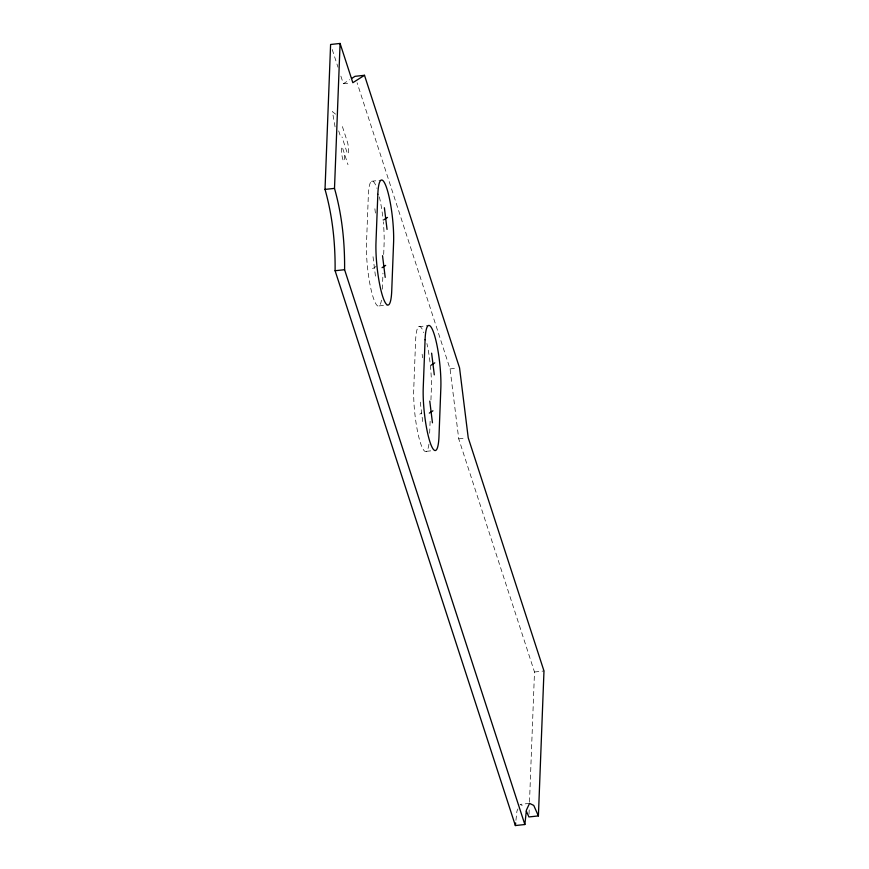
<?xml version="1.0" encoding="UTF-8"?>
<svg xmlns="http://www.w3.org/2000/svg" width="869" height="869" viewBox="0 0 869 869"><rect width="100%" height="100%" fill="white"/><g stroke="black" fill="none" stroke-linecap="round" stroke-linejoin="round"><path stroke-width="0.65" stroke-dasharray="4.34 3.26" d="M344.7 155.247L344.591 158.343A7.473 1.314 83.8 0 1 342.842 159.451A7.473 1.314 83.8 0 1 341.55 149.001L341.582 148.121A3.639 0.641 83.8 0 1 342.429 147.578L347.991 164.697M382.36 289.138L382.968 273.148M383.685 254.498L384.098 243.841A38.768 6.811 83.8 0 0 383.294 221.845M429.655 433.24L430.177 419.912M430.937 399.925L431.35 389.269A38.768 6.811 83.8 0 0 426.896 343.527M529.025 814.231L529.232 808.822M529.493 802.044L534.5 672.009L458.734 438.845L450.066 368.912L357.094 82.772M515.936 820.303L516.936 811.114L517.978 808.876M340.887 76.135L343.353 83.728L349.707 79.698M372.573 268.706L376.179 266.414M419.825 414.144L421.628 412.992M343.353 83.728L350.468 82.957M371.476 181.263L380.959 180.241M379.134 305.899L387.433 304.997M418.728 326.701L428.211 325.669M450.066 368.912L457.181 368.141M458.734 438.845L465.849 438.074M426.386 451.326L431.122 450.815M534.5 672.009L543.983 670.977M529.547 803.38L520.053 804.401L524.268 806.454M335.564 114.154L332.414 111.601L335.51 129.438M332.24 49.544L338.008 67.271M342.408 126.602L347.415 142.016A6.702 1.173 83.8 0 1 348.578 151.391A6.702 1.173 83.8 0 1 347.013 152.39L342.017 136.976M338.693 130.904L340.29 135.846M422.128 354.194L422.584 357.8M420.281 402.151L422.975 423.833M374.876 208.756L375.777 215.99M373.029 256.724L375.723 278.406M381.469 300.142A38.768 6.811 83.8 0 1 371.954 293.19A38.768 6.811 83.8 0 1 366.501 243.32L368.347 195.362A38.768 6.811 83.8 0 1 376.961 188.41M379.373 196.915A38.768 6.811 83.8 0 1 383.175 220.585M428.938 444.168A38.768 6.811 83.8 0 1 419.455 439.551A38.768 6.811 83.8 0 1 413.753 388.758L415.599 340.789A38.768 6.811 83.8 0 1 423.8 332.686"/><path stroke-width="1.3" d="M538.4 815.915L533.751 805.422L529.547 803.38L526.418 810.082L524.854 824.518L515.371 825.55L335.097 270.737C335.38 243.353 332.501 215.805 325.017 189.409L330.6 44.482L340.083 43.45L352.836 82.707L364.491 75.299L459.549 367.88L468.228 437.824L543.983 670.977L538.4 815.915L528.917 816.947L526.332 811.114M524.854 824.518L344.591 269.705C344.874 242.321 341.984 214.773 334.5 188.388L340.083 43.45M515.371 825.55L515.654 822.921M351.826 78.351L354.997 76.331L364.491 75.299M383.902 219.716L387.52 217.424M382.056 267.685L385.673 265.382M431.154 365.154L434.772 362.851M429.308 413.112L432.925 410.82M325.017 189.409L334.5 188.388M335.097 270.737L344.591 269.705M431.621 353.162L434.304 374.843M429.775 401.12L432.458 422.801M384.37 207.734L387.053 229.416M382.523 255.692L385.206 277.374M377.83 194.33L375.984 242.299A38.768 6.811 83.8 0 0 382.708 296.514A38.768 6.811 83.8 0 0 391.734 290.767L393.581 242.809A38.768 6.811 83.8 0 0 386.868 188.595A38.768 6.811 83.8 0 0 377.83 194.33M425.082 339.768L423.236 387.726A38.768 6.811 83.8 0 0 429.959 441.941A38.768 6.811 83.8 0 0 438.997 436.205L440.833 388.237A38.768 6.811 83.8 0 0 434.12 334.022A38.768 6.811 83.8 0 0 425.082 339.768"/></g></svg>
